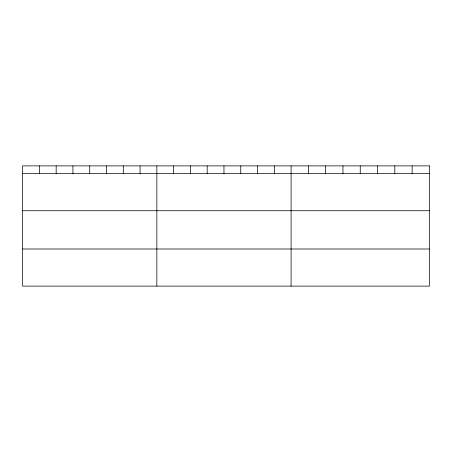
<?xml version="1.0" encoding="UTF-8"?>
<svg xmlns="http://www.w3.org/2000/svg" width="452" height="452" viewBox="0 0 452 452"><rect width="100%" height="100%" fill="white"/><g stroke="black" fill="none" stroke-linecap="round" stroke-linejoin="round"><path stroke-width="0.68" d="M22.6 173.596L429.4 173.596M22.6 210.728L429.4 210.728M22.6 248.99L429.4 248.99M412.111 165.878L412.111 173.596M394.822 165.878L394.822 173.596M377.533 165.878L377.533 173.596M360.244 165.878L360.244 173.596M342.955 165.878L342.955 173.596M325.666 165.878L325.666 173.596M308.377 165.878L308.377 173.596M291.088 165.878L291.088 286.122M274.307 165.878L274.307 173.596M257.527 165.878L257.527 173.596M240.746 165.878L240.746 173.596M223.966 165.878L223.966 173.596M207.185 165.878L207.185 173.596M190.405 165.878L190.405 173.596M173.624 165.878L173.624 173.596M156.844 165.878L156.844 286.122M140.063 165.878L140.063 173.596M123.283 165.878L123.283 173.596M106.502 165.878L106.502 173.596M89.722 165.878L89.722 173.596M72.941 165.878L72.941 173.596M56.161 165.878L56.161 173.596M39.38 165.878L39.38 173.596M429.4 165.878L22.6 165.878L22.6 286.122L429.4 286.122L429.4 165.878"/></g></svg>
